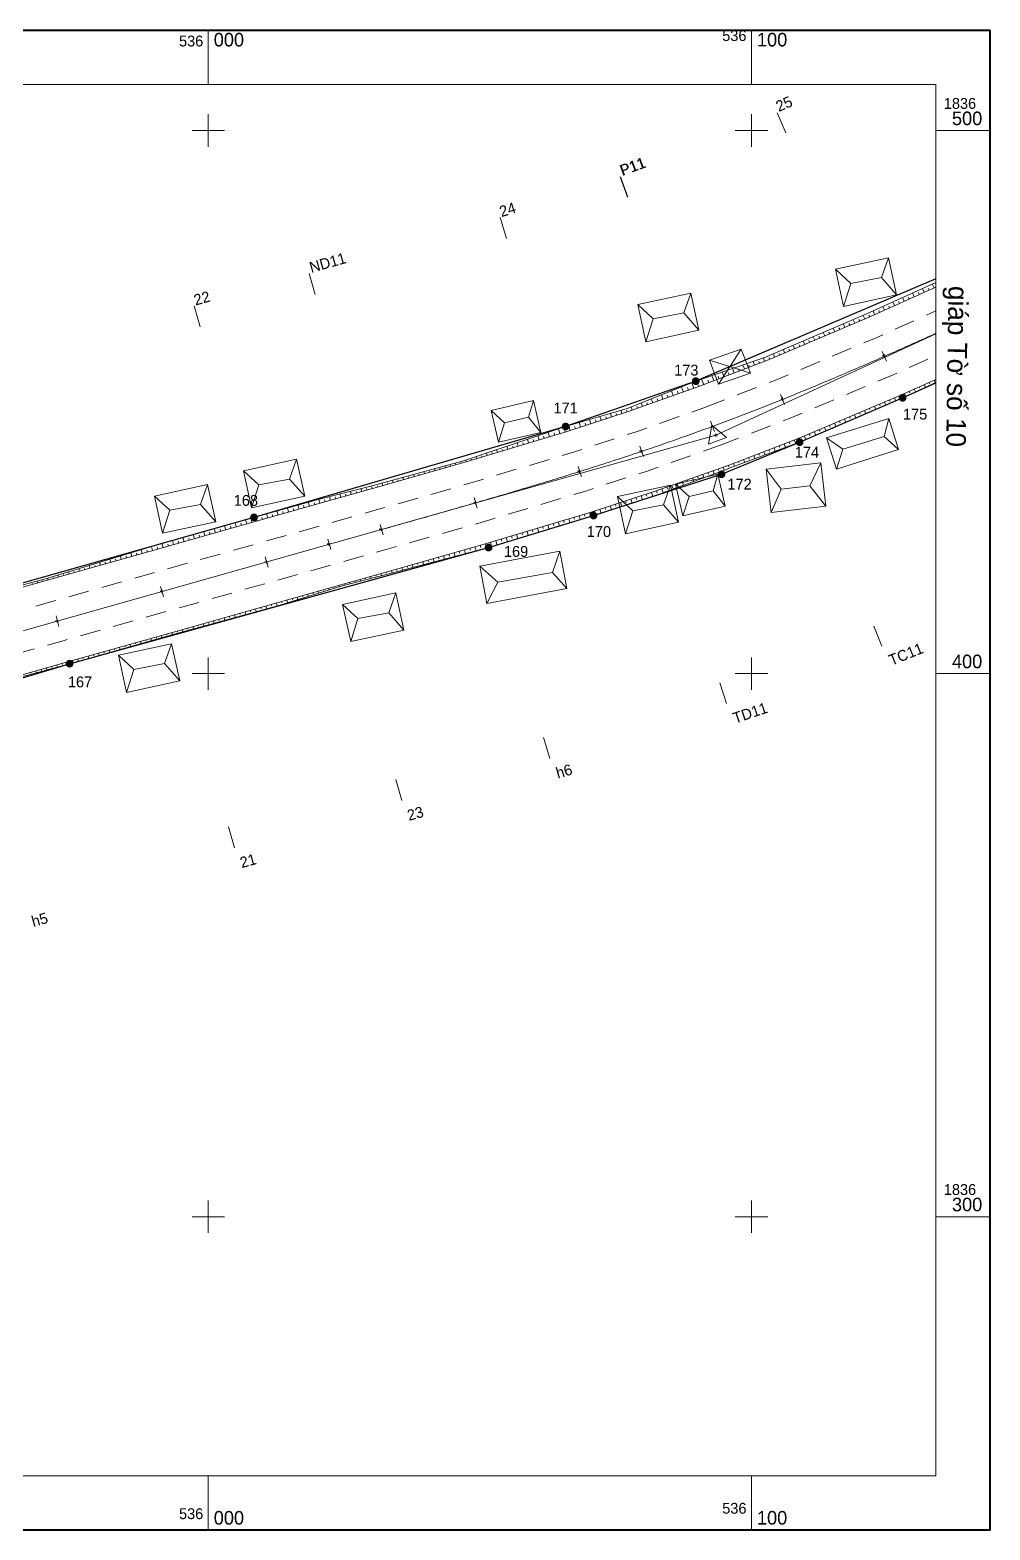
# Model space of a CAD drawing. Header units: metres. Extents: x 535747 to 536144, y 1836242 to 1836519.
# Drawn here: x 535967.2 to 536143.9, y 1836242.3 to 1836518.5 of the extents above; entities that cross this region are included whole.
import ezdxf
from ezdxf.enums import TextEntityAlignment as Align

# ---------------------------------------------------------------- set-up
doc = ezdxf.new("R2010")
doc.units = ezdxf.units.M
doc.header["$MEASUREMENT"] = 0
doc.linetypes.add('DGN Style 2', pattern=[6.2979, 3.77874, -2.51916])
doc.layers.get('0').update_dxf_attribs({"color": 1})
for name, color, linetype, lineweight in [('Level 2', 1, 'Continuous', 0), ('Level 3', 1, 'Continuous', 0), ('Level 4', 1, 'Continuous', 0), ('Level 44', 1, 'Continuous', 0), ('Level 5', 1, 'Continuous', 0), ('Level 62', 1, 'Continuous', 0), ('Level 63', 1, 'Continuous', 0), ('Level 8', 1, 'Continuous', 0), ('Level 9', 1, 'Continuous', 0)]:
    doc.layers.add(name, color=color, linetype=linetype, lineweight=lineweight)
doc.styles.add('Style-CHAR_FAST_FONT', font='CHAR_FAST_FONT.shx')
doc.styles.add('Style-STANDARD', font='STANDARD.shx')

# ---------------------------------------------------------------- blocks, each defined once
blk = doc.blocks.new('DDCT_1')
at = {"color": 0, "linetype": 'Continuous', "lineweight": 0}
for p, q in [((6.2, 0), (-6.2, 0)), ((0, -6.2), (0, 6.2))]:
    blk.add_line(p, q, dxfattribs=at)
blk = doc.blocks.new('BLOCK_')
at = {"color": 0, "linetype": 'ByBlock', "lineweight": 0}
blk.add_point((0, 0), dxfattribs=at)
blk = doc.blocks.new('KH_DIN')
at = {"color": 0, "linetype": 'Continuous', "lineweight": 0, "flags": 128}
blk.add_lwpolyline([(1.08, -1.83), (1.09, 1.71), (-1.99, -0.04)], close=True, dxfattribs=at)
blk.add_lwpolyline([(-0.05, 0, 1), (0.05, 0, 1)], format="xyb", close=True, dxfattribs=at)
at = {"color": 0, "linetype": 'Continuous', "lineweight": 0}
blk.add_blockref('BLOCK_', (0, 0), dxfattribs=at)
at = {"color": 0, "linetype": 'Continuous', "lineweight": 0, "style": 'Style-STANDARD', "flags": 1}
blk.add_attdef('xdata0', text='', height=1, rotation=253.5993, dxfattribs=at).set_placement((0, 0), align=Align.TOP_LEFT)
blk.add_attdef('xdata0', text='', height=1, rotation=253.5993, dxfattribs=at).set_placement((0, 0), align=Align.TOP_LEFT)
blk = doc.blocks.new('*U38')
at = {"layer": 'Level 44', "color": 7, "linetype": 'Continuous', "lineweight": 0}
blk.add_line((-2.8, -0.24), (2.86, 0.83), dxfattribs=at)
at = {"layer": 'Level 44', "color": 7, "linetype": 'Continuous', "lineweight": 0, "flags": 128}
blk.add_lwpolyline([(-4.14, -4.48), (5.63, -2.35), (4.14, 4.49), (-5.63, 2.36)], close=True, dxfattribs=at)
for points in [[(4.14, 4.49), (2.86, 0.83), (5.63, -2.35)], [(-5.63, 2.36), (-2.8, -0.24), (-4.14, -4.48)]]:
    blk.add_lwpolyline(points, dxfattribs=at)
blk = doc.blocks.new('*U39')
at = {"layer": 'Level 44', "color": 7, "linetype": 'Continuous', "lineweight": 0}
blk.add_line((-2.8, -0.24), (2.86, 0.82), dxfattribs=at)
at = {"layer": 'Level 44', "color": 7, "linetype": 'Continuous', "lineweight": 0, "flags": 128}
blk.add_lwpolyline([(-4.14, -4.48), (5.63, -2.35), (4.14, 4.49), (-5.63, 2.36)], close=True, dxfattribs=at)
for points in [[(4.14, 4.49), (2.86, 0.82), (5.63, -2.35)], [(-5.63, 2.36), (-2.8, -0.24), (-4.14, -4.48)]]:
    blk.add_lwpolyline(points, dxfattribs=at)

msp = doc.modelspace()

# ---------------------------------------------------------------- hatches: boundary and pattern name
at = {"layer": 'Level 4', "linetype": 'Continuous', "lineweight": 0}
h = msp.add_hatch(color=7, dxfattribs=at)
edge = h.paths.add_edge_path()
edge.add_arc((536089.73, 1836453.86), 0.71868, 270, 630)
h = msp.add_hatch(color=7, dxfattribs=at)
edge = h.paths.add_edge_path()
edge.add_arc((536127.81, 1836450.79), 0.71868, 270, 630)
h = msp.add_hatch(color=7, dxfattribs=at)
edge = h.paths.add_edge_path()
edge.add_arc((536065.77, 1836445.51), 0.71868, 270, 630)
h = msp.add_hatch(color=7, dxfattribs=at)
edge = h.paths.add_edge_path()
edge.add_arc((536108.86, 1836442.62), 0.71868, 270, 630)
h = msp.add_hatch(color=7, dxfattribs=at)
edge = h.paths.add_edge_path()
edge.add_arc((536094.48, 1836436.71), 0.71868, 270, 630)
h = msp.add_hatch(color=7, dxfattribs=at)
edge = h.paths.add_edge_path()
edge.add_arc((536008.41, 1836428.78), 0.71868, 270, 630)
h = msp.add_hatch(color=7, dxfattribs=at)
edge = h.paths.add_edge_path()
edge.add_arc((536070.91, 1836429.11), 0.71868, 270, 630)
h = msp.add_hatch(color=7, dxfattribs=at)
edge = h.paths.add_edge_path()
edge.add_arc((536051.6, 1836423.21), 0.71868, 270, 630)
h = msp.add_hatch(color=7, dxfattribs=at)
edge = h.paths.add_edge_path()
edge.add_arc((535974.46, 1836401.83), 0.71868, 270, 630)

# ---------------------------------------------------------------- linework, layer by layer
at = {"layer": 'Level 2', "color": 7, "linetype": 'Continuous', "lineweight": 0}
for p, q in [((536106.33, 1836499.61), (536104.72, 1836503.28)), ((536077.19, 1836487.73), (536075.8, 1836491.48)), ((536077.25, 1836487.75), (536075.87, 1836491.5)), ((536054.9, 1836480.15), (536053.71, 1836483.97)), ((536019.67, 1836469.83), (536018.58, 1836473.68)), ((536128.13, 1836468.59), (536127.82, 1836469.27)), ((536129.05, 1836469), (536128.89, 1836469.34)), ((536129.96, 1836469.41), (536129.64, 1836470.11)), ((536130.87, 1836469.82), (536130.71, 1836470.17)), ((536131.78, 1836470.23), (536131.46, 1836470.94)), ((536132.69, 1836470.64), (536132.53, 1836471)), ((536133.6, 1836471.05), (536133.28, 1836471.77)), ((535998.5, 1836463.85), (535997.41, 1836467.7)), ((536122.66, 1836466.12), (536122.37, 1836466.78)), ((536123.58, 1836466.53), (536123.43, 1836466.86)), ((536124.49, 1836466.94), (536124.19, 1836467.61)), ((536125.4, 1836467.35), (536125.25, 1836467.69)), ((536126.31, 1836467.76), (536126.01, 1836468.44)), ((536127.22, 1836468.17), (536127.07, 1836468.52)), ((536116.23, 1836463.36), (536116.1, 1836463.68)), ((536117.15, 1836463.75), (536116.88, 1836464.39)), ((536118.07, 1836464.14), (536117.94, 1836464.46)), ((536118.99, 1836464.53), (536118.72, 1836465.17)), ((536119.92, 1836464.92), (536119.78, 1836465.24)), ((536120.84, 1836465.31), (536120.56, 1836465.96)), ((536121.75, 1836465.71), (536121.61, 1836466.03)), ((536109.78, 1836460.64), (536109.53, 1836461.23)), ((536110.7, 1836461.03), (536110.58, 1836461.33)), ((536111.63, 1836461.42), (536111.37, 1836462.02)), ((536112.55, 1836461.8), (536112.42, 1836462.11)), ((536113.47, 1836462.19), (536113.21, 1836462.81)), ((536114.39, 1836462.58), (536114.26, 1836462.89)), ((536115.31, 1836462.97), (536115.05, 1836463.6)), ((536103.33, 1836457.91), (536103.22, 1836458.19)), ((536104.26, 1836458.3), (536104.02, 1836458.87)), ((536105.18, 1836458.69), (536105.06, 1836458.98)), ((536106.1, 1836459.08), (536105.86, 1836459.65)), ((536107.02, 1836459.47), (536106.9, 1836459.76)), ((536107.94, 1836459.86), (536107.69, 1836460.44)), ((536108.86, 1836460.25), (536108.74, 1836460.54)), ((536124.05, 1836459.34), (536124.86, 1836457.51)), ((536094.95, 1836454.66), (536094.61, 1836455.53)), ((536095.88, 1836455.02), (536095.72, 1836455.43)), ((536096.81, 1836455.38), (536096.5, 1836456.17)), ((536097.74, 1836455.74), (536097.6, 1836456.12)), ((536098.68, 1836456.1), (536098.4, 1836456.82)), ((536099.61, 1836456.46), (536099.48, 1836456.8)), ((536100.54, 1836456.82), (536100.29, 1836457.47)), ((536101.48, 1836457.18), (536101.36, 1836457.48)), ((536102.41, 1836457.54), (536102.19, 1836458.11)), ((536087.47, 1836451.85), (536087.13, 1836452.82)), ((536088.41, 1836452.19), (536088.23, 1836452.69)), ((536089.35, 1836452.52), (536088.99, 1836453.56)), ((536090.28, 1836452.85), (536090.08, 1836453.38)), ((536091.21, 1836453.21), (536090.82, 1836454.23)), ((536092.15, 1836453.58), (536091.96, 1836454.07)), ((536093.08, 1836453.94), (536092.71, 1836454.88)), ((536094.01, 1836454.3), (536093.84, 1836454.75)), ((536130.87, 1836452.82), (536130.99, 1836452.56)), ((536131.78, 1836453.23), (536132.01, 1836452.72)), ((536132.7, 1836453.64), (536132.81, 1836453.39)), ((536133.61, 1836454.05), (536133.83, 1836453.55)), ((536079.92, 1836449.19), (536079.68, 1836449.87)), ((536080.87, 1836449.52), (536080.74, 1836449.88)), ((536081.81, 1836449.86), (536081.54, 1836450.61)), ((536082.75, 1836450.19), (536082.61, 1836450.58)), ((536083.7, 1836450.52), (536083.4, 1836451.35)), ((536084.64, 1836450.86), (536084.49, 1836451.29)), ((536085.58, 1836451.19), (536085.27, 1836452.08)), ((536086.52, 1836451.52), (536086.36, 1836451.99)), ((536105.32, 1836451.42), (536106.07, 1836449.57)), ((536124.46, 1836450.01), (536124.7, 1836449.45)), ((536125.38, 1836450.4), (536125.5, 1836450.12)), ((536126.3, 1836450.79), (536126.53, 1836450.24)), ((536127.22, 1836451.18), (536127.34, 1836450.91)), ((536128.14, 1836451.58), (536128.38, 1836451.05)), ((536129.05, 1836451.99), (536129.17, 1836451.73)), ((536129.96, 1836452.41), (536130.2, 1836451.89)), ((536072.34, 1836446.65), (536072.1, 1836447.37)), ((536073.29, 1836446.96), (536073.18, 1836447.31)), ((536074.24, 1836447.27), (536074.02, 1836447.94)), ((536075.19, 1836447.58), (536075.09, 1836447.9)), ((536076.14, 1836447.89), (536075.94, 1836448.5)), ((536077.09, 1836448.2), (536077, 1836448.49)), ((536078.04, 1836448.53), (536077.82, 1836449.13)), ((536078.98, 1836448.86), (536078.87, 1836449.18)), ((536118.01, 1836447.29), (536118.14, 1836446.98)), ((536118.93, 1836447.68), (536119.19, 1836447.08)), ((536119.85, 1836448.07), (536119.98, 1836447.77)), ((536120.77, 1836448.46), (536121.02, 1836447.87)), ((536121.7, 1836448.85), (536121.82, 1836448.55)), ((536122.62, 1836449.24), (536122.86, 1836448.66)), ((536123.54, 1836449.62), (536123.66, 1836449.34)), ((536062.81, 1836443.63), (536062.57, 1836444.43)), ((536063.76, 1836443.92), (536063.64, 1836444.33)), ((536064.72, 1836444.21), (536064.46, 1836445.07)), ((536065.68, 1836444.5), (536065.54, 1836444.94)), ((536066.63, 1836444.8), (536066.35, 1836445.68)), ((536067.58, 1836445.11), (536067.44, 1836445.53)), ((536068.53, 1836445.42), (536068.27, 1836446.24)), ((536069.48, 1836445.72), (536069.35, 1836446.12)), ((536070.44, 1836446.03), (536070.18, 1836446.81)), ((536071.39, 1836446.34), (536071.27, 1836446.72)), ((536092.46, 1836446.46), (536093.16, 1836444.59)), ((536092.47, 1836446.46), (536093.16, 1836444.58)), ((536111.56, 1836444.56), (536111.84, 1836443.91)), ((536112.48, 1836444.95), (536112.62, 1836444.63)), ((536113.41, 1836445.34), (536113.68, 1836444.7)), ((536114.33, 1836445.73), (536114.46, 1836445.41)), ((536115.25, 1836446.12), (536115.51, 1836445.49)), ((536116.17, 1836446.51), (536116.3, 1836446.2)), ((536117.09, 1836446.9), (536117.35, 1836446.28)), ((536055.14, 1836441.33), (536054.98, 1836441.88)), ((536056.1, 1836441.62), (536056.01, 1836441.91)), ((536057.06, 1836441.91), (536056.88, 1836442.52)), ((536058.02, 1836442.2), (536057.92, 1836442.51)), ((536058.97, 1836442.48), (536058.77, 1836443.15)), ((536059.93, 1836442.77), (536059.83, 1836443.12)), ((536060.89, 1836443.06), (536060.67, 1836443.79)), ((536061.85, 1836443.35), (536061.73, 1836443.73)), ((536079.46, 1836441.87), (536080.1, 1836439.98)), ((536104.14, 1836441.59), (536104.38, 1836440.96)), ((536105.07, 1836441.95), (536105.19, 1836441.63)), ((536106, 1836442.31), (536106.26, 1836441.66)), ((536106.94, 1836442.67), (536107.06, 1836442.34)), ((536107.87, 1836443.03), (536108.13, 1836442.35)), ((536108.8, 1836443.4), (536108.94, 1836443.06)), ((536109.72, 1836443.79), (536110, 1836443.12)), ((536110.64, 1836444.18), (536110.78, 1836443.84)), ((536046.52, 1836438.75), (536046.48, 1836438.9)), ((536047.48, 1836439.03), (536047.39, 1836439.33)), ((536048.44, 1836439.32), (536048.39, 1836439.48)), ((536049.4, 1836439.61), (536049.29, 1836439.96)), ((536050.35, 1836439.89), (536050.3, 1836440.09)), ((536051.31, 1836440.18), (536051.19, 1836440.6)), ((536052.27, 1836440.47), (536052.2, 1836440.7)), ((536053.23, 1836440.76), (536053.08, 1836441.24)), ((536054.19, 1836441.04), (536054.11, 1836441.3)), ((536097.61, 1836439.07), (536097.71, 1836438.8)), ((536098.54, 1836439.43), (536098.75, 1836438.88)), ((536099.47, 1836439.79), (536099.58, 1836439.51)), ((536100.41, 1836440.15), (536100.63, 1836439.58)), ((536101.34, 1836440.51), (536101.45, 1836440.22)), ((536102.27, 1836440.87), (536102.5, 1836440.27)), ((536103.2, 1836441.23), (536103.32, 1836440.92)), ((536035.94, 1836435.74), (536035.82, 1836436.16)), ((536036.9, 1836436.01), (536036.85, 1836436.22)), ((536037.87, 1836436.29), (536037.75, 1836436.69)), ((536038.83, 1836436.56), (536038.77, 1836436.75)), ((536039.79, 1836436.83), (536039.68, 1836437.21)), ((536040.75, 1836437.11), (536040.7, 1836437.29)), ((536041.71, 1836437.38), (536041.61, 1836437.73)), ((536042.67, 1836437.66), (536042.63, 1836437.82)), ((536043.64, 1836437.93), (536043.54, 1836438.26)), ((536044.6, 1836438.2), (536044.55, 1836438.36)), ((536045.56, 1836438.48), (536045.47, 1836438.78)), ((536068.07, 1836438.17), (536068.67, 1836436.26)), ((536090.08, 1836436.34), (536090.18, 1836436.04)), ((536091.02, 1836436.67), (536091.23, 1836436.09)), ((536091.96, 1836437.01), (536092.06, 1836436.72)), ((536092.91, 1836437.34), (536093.1, 1836436.78)), ((536093.85, 1836437.67), (536093.95, 1836437.4)), ((536094.79, 1836438), (536094.98, 1836437.48)), ((536095.74, 1836438.35), (536095.84, 1836438.09)), ((536096.67, 1836438.71), (536096.88, 1836438.19)), ((536026.32, 1836433), (536026.15, 1836433.6)), ((536027.29, 1836433.28), (536027.2, 1836433.56)), ((536028.25, 1836433.55), (536028.09, 1836434.09)), ((536029.21, 1836433.82), (536029.14, 1836434.08)), ((536030.17, 1836434.09), (536030.03, 1836434.59)), ((536031.13, 1836434.37), (536031.06, 1836434.61)), ((536032.1, 1836434.64), (536031.96, 1836435.12)), ((536033.06, 1836434.91), (536032.99, 1836435.15)), ((536034.02, 1836435.19), (536033.89, 1836435.64)), ((536034.98, 1836435.46), (536034.92, 1836435.68)), ((536081.59, 1836433.36), (536081.82, 1836432.63)), ((536082.53, 1836433.68), (536082.66, 1836433.32)), ((536083.48, 1836434.01), (536083.73, 1836433.3)), ((536084.42, 1836434.34), (536084.54, 1836434)), ((536085.36, 1836434.68), (536085.6, 1836434)), ((536086.31, 1836435.01), (536086.42, 1836434.68)), ((536087.25, 1836435.34), (536087.48, 1836434.7)), ((536088.19, 1836435.67), (536088.3, 1836435.36)), ((536089.14, 1836436.01), (536089.35, 1836435.39)), ((536014.78, 1836429.74), (536014.56, 1836430.51)), ((536016.7, 1836430.28), (536016.48, 1836431.05)), ((536017.66, 1836430.56), (536017.55, 1836430.94)), ((536018.62, 1836430.83), (536018.41, 1836431.59)), ((536019.59, 1836431.1), (536019.48, 1836431.48)), ((536020.55, 1836431.37), (536020.34, 1836432.12)), ((536021.51, 1836431.64), (536021.41, 1836432.01)), ((536022.47, 1836431.92), (536022.28, 1836432.62)), ((536023.44, 1836432.19), (536023.34, 1836432.53)), ((536024.4, 1836432.46), (536024.22, 1836433.11)), ((536025.36, 1836432.73), (536025.27, 1836433.04)), ((536048.94, 1836432.42), (536049.49, 1836430.5)), ((536073.03, 1836430.58), (536073.14, 1836430.22)), ((536073.98, 1836430.89), (536074.21, 1836430.17)), ((536074.93, 1836431.2), (536075.05, 1836430.84)), ((536075.88, 1836431.51), (536076.11, 1836430.79)), ((536076.83, 1836431.82), (536076.95, 1836431.45)), ((536077.78, 1836432.12), (536078.02, 1836431.4)), ((536078.73, 1836432.43), (536078.85, 1836432.07)), ((536079.68, 1836432.74), (536079.92, 1836432.01)), ((536080.63, 1836433.05), (536080.75, 1836432.69)), ((536005.15, 1836427.02), (536004.93, 1836427.79)), ((536007.08, 1836427.57), (536006.86, 1836428.34)), ((536008.04, 1836427.84), (536007.93, 1836428.23)), ((536009, 1836428.11), (536008.78, 1836428.89)), ((536009.96, 1836428.38), (536009.85, 1836428.77)), ((536010.93, 1836428.65), (536010.71, 1836429.43)), ((536011.89, 1836428.93), (536011.78, 1836429.31)), ((536012.85, 1836429.2), (536012.63, 1836429.97)), ((536013.81, 1836429.47), (536013.7, 1836429.85)), ((536015.74, 1836430.01), (536015.63, 1836430.4)), ((536064.42, 1836427.94), (536064.65, 1836427.19)), ((536065.38, 1836428.22), (536065.49, 1836427.86)), ((536066.34, 1836428.51), (536066.56, 1836427.78)), ((536067.3, 1836428.8), (536067.41, 1836428.44)), ((536068.25, 1836429.09), (536068.47, 1836428.36)), ((536069.21, 1836429.37), (536069.32, 1836429.02)), ((536070.17, 1836429.66), (536070.38, 1836428.95)), ((536071.12, 1836429.96), (536071.24, 1836429.61)), ((536072.08, 1836430.27), (536072.31, 1836429.56)), ((535995.53, 1836424.3), (535995.32, 1836425.05)), ((535997.45, 1836424.85), (535997.24, 1836425.6)), ((535998.42, 1836425.12), (535998.31, 1836425.49)), ((535999.38, 1836425.39), (535999.16, 1836426.14)), ((536000.34, 1836425.66), (536000.23, 1836426.04)), ((536001.3, 1836425.93), (536001.09, 1836426.69)), ((536002.27, 1836426.21), (536002.16, 1836426.59)), ((536003.23, 1836426.48), (536003.01, 1836427.24)), ((536004.19, 1836426.75), (536004.08, 1836427.13)), ((536006.11, 1836427.29), (536006.01, 1836427.68)), ((536031.63, 1836427.49), (536032.18, 1836425.57)), ((536054.85, 1836425.06), (536055.08, 1836424.27)), ((536055.8, 1836425.35), (536055.92, 1836424.95)), ((536056.76, 1836425.64), (536057, 1836424.85)), ((536057.72, 1836425.92), (536057.84, 1836425.53)), ((536058.68, 1836426.21), (536058.91, 1836425.44)), ((536059.64, 1836426.5), (536059.75, 1836426.11)), ((536060.59, 1836426.79), (536060.82, 1836426.02)), ((536061.55, 1836427.07), (536061.66, 1836426.7)), ((536062.51, 1836427.36), (536062.73, 1836426.61)), ((536063.47, 1836427.65), (536063.58, 1836427.28)), ((535985.91, 1836421.58), (535985.72, 1836422.24)), ((535987.83, 1836422.13), (535987.63, 1836422.83)), ((535988.79, 1836422.4), (535988.69, 1836422.76)), ((535989.75, 1836422.67), (535989.55, 1836423.4)), ((535990.72, 1836422.94), (535990.61, 1836423.31)), ((535991.68, 1836423.21), (535991.47, 1836423.95)), ((535992.64, 1836423.49), (535992.54, 1836423.86)), ((535993.6, 1836423.76), (535993.39, 1836424.5)), ((535994.57, 1836424.03), (535994.46, 1836424.4)), ((535996.49, 1836424.57), (535996.39, 1836424.95)), ((536022.01, 1836424.77), (536022.55, 1836422.85)), ((536045.24, 1836422.27), (536045.44, 1836421.58)), ((536046.21, 1836422.54), (536046.31, 1836422.19)), ((536047.17, 1836422.82), (536047.37, 1836422.09)), ((536048.13, 1836423.09), (536048.24, 1836422.72)), ((536049.09, 1836423.37), (536049.31, 1836422.6)), ((536050.05, 1836423.64), (536050.16, 1836423.25)), ((536051.01, 1836423.91), (536051.24, 1836423.11)), ((536051.97, 1836424.2), (536052.09, 1836423.79)), ((536052.93, 1836424.48), (536053.17, 1836423.68)), ((536053.89, 1836424.77), (536054.01, 1836424.37)), ((535978.21, 1836419.41), (535978.06, 1836419.91)), ((535979.17, 1836419.68), (535979.1, 1836419.94)), ((535980.13, 1836419.95), (535979.98, 1836420.5)), ((535981.09, 1836420.22), (535981.01, 1836420.51)), ((535982.06, 1836420.49), (535981.89, 1836421.08)), ((535983.02, 1836420.77), (535982.93, 1836421.07)), ((535983.98, 1836421.04), (535983.81, 1836421.66)), ((535984.94, 1836421.31), (535984.85, 1836421.63)), ((535986.87, 1836421.85), (535986.77, 1836422.19)), ((536010.46, 1836421.51), (536011, 1836419.58)), ((536035.63, 1836419.53), (536035.77, 1836419.03)), ((536036.59, 1836419.8), (536036.66, 1836419.54)), ((536037.55, 1836420.08), (536037.7, 1836419.54)), ((536038.51, 1836420.35), (536038.59, 1836420.07)), ((536039.47, 1836420.63), (536039.64, 1836420.05)), ((536040.44, 1836420.9), (536040.52, 1836420.6)), ((536041.4, 1836421.17), (536041.57, 1836420.56)), ((536042.36, 1836421.45), (536042.45, 1836421.13)), ((536043.32, 1836421.72), (536043.51, 1836421.07)), ((536044.28, 1836422), (536044.38, 1836421.66)), ((535968.58, 1836416.69), (535968.48, 1836417.06)), ((535969.55, 1836416.96), (535969.5, 1836417.14)), ((535970.51, 1836417.23), (535970.41, 1836417.58)), ((535971.47, 1836417.5), (535971.42, 1836417.69)), ((535972.43, 1836417.78), (535972.32, 1836418.17)), ((535973.4, 1836418.05), (535973.34, 1836418.25)), ((535974.36, 1836418.32), (535974.24, 1836418.75)), ((535975.32, 1836418.59), (535975.26, 1836418.82)), ((535976.28, 1836418.86), (535976.15, 1836419.33)), ((535977.24, 1836419.13), (535977.18, 1836419.38)), ((536026, 1836416.81), (536026.08, 1836416.53)), ((536026.97, 1836417.08), (536027.01, 1836416.93)), ((536027.93, 1836417.35), (536028.02, 1836417.03)), ((536028.89, 1836417.62), (536028.94, 1836417.45)), ((536029.85, 1836417.89), (536029.96, 1836417.53)), ((536030.82, 1836418.17), (536030.87, 1836417.97)), ((536031.78, 1836418.44), (536031.9, 1836418.02)), ((536032.74, 1836418.71), (536032.8, 1836418.49)), ((536033.7, 1836418.98), (536033.83, 1836418.52)), ((536034.66, 1836419.26), (536034.73, 1836419.02)), ((535967.62, 1836416.42), (535967.57, 1836416.61)), ((535991.21, 1836416.07), (535991.76, 1836414.14)), ((536016.38, 1836414.09), (536016.5, 1836413.66)), ((536017.34, 1836414.36), (536017.4, 1836414.16)), ((536018.31, 1836414.63), (536018.41, 1836414.25)), ((536019.27, 1836414.9), (536019.32, 1836414.72)), ((536020.23, 1836415.18), (536020.33, 1836414.84)), ((536021.19, 1836415.45), (536021.24, 1836415.29)), ((536022.16, 1836415.72), (536022.24, 1836415.43)), ((536023.12, 1836415.99), (536023.16, 1836415.86)), ((536024.08, 1836416.26), (536024.15, 1836416.02)), ((536025.04, 1836416.54), (536025.08, 1836416.41)), ((536006.76, 1836411.37), (536006.89, 1836410.9)), ((536007.72, 1836411.64), (536007.79, 1836411.4)), ((536008.68, 1836411.91), (536008.82, 1836411.43)), ((536009.64, 1836412.18), (536009.71, 1836411.94)), ((536010.61, 1836412.46), (536010.75, 1836411.96)), ((536011.57, 1836412.73), (536011.64, 1836412.47)), ((536012.53, 1836413), (536012.68, 1836412.49)), ((536013.49, 1836413.27), (536013.56, 1836413.02)), ((536014.46, 1836413.54), (536014.59, 1836413.07)), ((536015.42, 1836413.82), (536015.48, 1836413.59)), ((535971.97, 1836410.63), (535972.51, 1836408.7)), ((535997.13, 1836408.65), (535997.25, 1836408.25)), ((535998.1, 1836408.92), (535998.15, 1836408.72)), ((535999.06, 1836409.19), (535999.18, 1836408.78)), ((536000.02, 1836409.46), (536000.08, 1836409.26)), ((536000.98, 1836409.74), (536001.1, 1836409.31)), ((536001.95, 1836410.01), (536002.01, 1836409.79)), ((536002.91, 1836410.28), (536003.03, 1836409.84)), ((536003.87, 1836410.55), (536003.93, 1836410.33)), ((536004.83, 1836410.82), (536004.96, 1836410.37)), ((536005.8, 1836411.1), (536005.86, 1836410.87)), ((536122.49, 1836408.75), (536123.99, 1836405.04)), ((535986.55, 1836405.66), (535986.6, 1836405.47)), ((535987.51, 1836405.93), (535987.62, 1836405.56)), ((535988.47, 1836406.2), (535988.53, 1836406.02)), ((535989.44, 1836406.47), (535989.54, 1836406.1)), ((535990.4, 1836406.75), (535990.45, 1836406.56)), ((535991.36, 1836407.02), (535991.47, 1836406.65)), ((535992.32, 1836407.29), (535992.38, 1836407.11)), ((535993.29, 1836407.56), (535993.39, 1836407.19)), ((535994.25, 1836407.83), (535994.3, 1836407.65)), ((535995.21, 1836408.1), (535995.32, 1836407.73)), ((535996.17, 1836408.38), (535996.23, 1836408.18)), ((535976.93, 1836402.94), (535976.98, 1836402.75)), ((535977.89, 1836403.21), (535978, 1836402.83)), ((535978.85, 1836403.48), (535978.9, 1836403.29)), ((535979.81, 1836403.75), (535979.92, 1836403.38)), ((535980.78, 1836404.03), (535980.83, 1836403.84)), ((535981.74, 1836404.3), (535981.84, 1836403.92)), ((535982.7, 1836404.57), (535982.75, 1836404.38)), ((535983.66, 1836404.84), (535983.77, 1836404.47)), ((535984.62, 1836405.11), (535984.68, 1836404.93)), ((535985.59, 1836405.39), (535985.69, 1836405.01)), ((535967.3, 1836400.22), (535967.35, 1836400.07)), ((535968.27, 1836400.49), (535968.35, 1836400.18)), ((535969.23, 1836400.76), (535969.27, 1836400.6)), ((535970.19, 1836401.03), (535970.28, 1836400.7)), ((535971.15, 1836401.31), (535971.2, 1836401.13)), ((535972.11, 1836401.58), (535972.22, 1836401.22)), ((535973.08, 1836401.85), (535973.13, 1836401.67)), ((535974.04, 1836402.12), (535974.15, 1836401.75)), ((535975, 1836402.39), (535975.06, 1836402.2)), ((535975.96, 1836402.67), (535976.07, 1836402.29)), ((536094.15, 1836398.28), (536095.42, 1836394.49)), ((536061.72, 1836388.23), (536062.84, 1836384.39)), ((536034.52, 1836380.5), (536035.61, 1836376.66)), ((536003.72, 1836371.8), (536004.81, 1836367.95))]:
    msp.add_line(p, q, dxfattribs=at)
at = {"layer": 'Level 2', "color": 7, "linetype": 'Continuous', "lineweight": 0, "flags": 128}
for points in [[(536089.73, 1836453.86), (536102.57, 1836458.25), (536121.05, 1836466.17), (536133.9, 1836472.05)], [(536133.9, 1836471.19), (536121.33, 1836465.52), (536102.8, 1836457.69), (536090.13, 1836452.8)], [(535930.7, 1836406.24), (535930.71, 1836406.25), (535944.6, 1836410.7), (535950.71, 1836412.31), (535970.03, 1836417.47), (535989.17, 1836423.29), (536008.41, 1836428.78), (536019.96, 1836432.03), (536029.65, 1836434.49), (536046.98, 1836439.19), (536065.77, 1836445.51), (536077.11, 1836448.85), (536089.73, 1836453.86)], [(536090.13, 1836452.79), (536077.31, 1836448.27), (536066.05, 1836444.61), (536047.06, 1836438.9), (536029.8, 1836433.99), (536020.17, 1836431.27), (536008.63, 1836428), (535989.38, 1836422.56), (535970.13, 1836417.13), (535950.89, 1836411.69), (535944.8, 1836409.97), (535930.8, 1836405.94), (535930.79, 1836405.93)], [(536095.48, 1836438.25), (536095.5, 1836438.26), (536108.59, 1836443.31), (536127.58, 1836451.33), (536133.9, 1836454.18)], [(536095.67, 1836437.74), (536095.69, 1836437.75), (536108.86, 1836442.62), (536127.81, 1836450.79), (536133.9, 1836453.58)], [(535935.17, 1836391.07), (535949.02, 1836395.05), (535955.1, 1836396.77), (535974.35, 1836402.21), (535993.59, 1836407.65), (536012.84, 1836413.09), (536024.39, 1836416.35), (536034.01, 1836419.07), (536051.37, 1836424.02), (536070.69, 1836429.82), (536082.25, 1836433.58), (536095.49, 1836438.25)], [(535935.22, 1836390.9), (535949.06, 1836394.9), (535955.15, 1836396.61), (535974.46, 1836401.83), (535993.7, 1836407.28), (536012.99, 1836412.57), (536024.46, 1836416.11), (536034.14, 1836418.6), (536051.6, 1836423.21), (536070.91, 1836429.11), (536082.5, 1836432.85), (536095.67, 1836437.74)]]:
    msp.add_lwpolyline(points, dxfattribs=at)
at = {"layer": 'Level 3', "color": 7, "linetype": 'Continuous', "lineweight": 0}
for p, q in [((536133.9, 1836462.59), (536093.4, 1836443.91)), ((536031.91, 1836426.53), (536093.4, 1836443.91)), ((535946.91, 1836402.51), (536031.91, 1836426.53))]:
    msp.add_line(p, q, dxfattribs=at)
at = {"layer": 'Level 3', "color": 7, "linetype": 'Continuous', "lineweight": 0, "flags": 128}
msp.add_lwpolyline([(536105.69, 1836450.49), (536106.15, 1836450.68), (536106.61, 1836450.87), (536107.08, 1836451.06), (536107.54, 1836451.24), (536108, 1836451.43), (536108.47, 1836451.62), (536108.93, 1836451.81), (536109.39, 1836452), (536109.85, 1836452.19), (536110.32, 1836452.38), (536110.78, 1836452.57), (536111.24, 1836452.76), (536111.7, 1836452.96), (536112.16, 1836453.15), (536112.63, 1836453.34), (536113.09, 1836453.53), (536113.55, 1836453.73), (536114.01, 1836453.92), (536114.47, 1836454.12), (536114.93, 1836454.31), (536115.39, 1836454.5), (536115.85, 1836454.7), (536116.31, 1836454.9), (536116.77, 1836455.09), (536117.23, 1836455.29), (536117.69, 1836455.49), (536118.15, 1836455.68), (536118.61, 1836455.88), (536119.07, 1836456.08), (536119.53, 1836456.28), (536119.99, 1836456.47), (536120.45, 1836456.67), (536120.9, 1836456.87), (536121.36, 1836457.07), (536121.82, 1836457.27), (536122.28, 1836457.47), (536122.74, 1836457.67), (536123.2, 1836457.87), (536123.65, 1836458.07), (536124.11, 1836458.27), (536124.57, 1836458.47), (536125.03, 1836458.68), (536125.48, 1836458.88), (536125.94, 1836459.08), (536126.4, 1836459.28), (536126.86, 1836459.48), (536127.31, 1836459.69), (536127.77, 1836459.89), (536128.23, 1836460.09), (536128.68, 1836460.3), (536129.14, 1836460.5), (536129.6, 1836460.71), (536130.05, 1836460.91), (536130.51, 1836461.11), (536130.96, 1836461.32), (536131.42, 1836461.52), (536131.88, 1836461.73), (536132.33, 1836461.93), (536132.79, 1836462.14), (536133.24, 1836462.35), (536133.7, 1836462.55), (536133.9, 1836462.64)], dxfattribs=at)
msp.add_lwpolyline([(536031.91, 1836426.53), (536032.39, 1836426.66), (536032.87, 1836426.8), (536033.35, 1836426.94), (536033.83, 1836427.07), (536034.31, 1836427.21), (536034.79, 1836427.34), (536035.27, 1836427.48), (536035.76, 1836427.62), (536036.24, 1836427.75), (536036.72, 1836427.89), (536037.2, 1836428.03), (536037.68, 1836428.16), (536038.16, 1836428.3), (536038.64, 1836428.43), (536039.12, 1836428.57), (536039.6, 1836428.71), (536040.08, 1836428.84), (536040.57, 1836428.98), (536041.05, 1836429.12), (536041.53, 1836429.25), (536042.01, 1836429.39), (536042.49, 1836429.53), (536042.97, 1836429.67), (536043.45, 1836429.8), (536043.93, 1836429.94), (536044.41, 1836430.08), (536044.89, 1836430.22), (536045.37, 1836430.35), (536045.85, 1836430.49), (536046.33, 1836430.63), (536046.82, 1836430.77), (536047.3, 1836430.91), (536047.78, 1836431.04), (536048.26, 1836431.18), (536048.74, 1836431.32), (536049.22, 1836431.46), (536049.7, 1836431.6), (536050.18, 1836431.74), (536050.66, 1836431.88), (536051.14, 1836432.02), (536051.62, 1836432.16), (536052.1, 1836432.3), (536052.58, 1836432.44), (536053.06, 1836432.58), (536053.54, 1836432.72), (536054.02, 1836432.86), (536054.5, 1836433), (536054.98, 1836433.14), (536055.46, 1836433.29), (536055.94, 1836433.43), (536056.41, 1836433.57), (536056.89, 1836433.71), (536057.37, 1836433.85), (536057.85, 1836434), (536058.33, 1836434.14), (536058.81, 1836434.28), (536059.29, 1836434.43), (536059.77, 1836434.57), (536060.25, 1836434.72), (536060.73, 1836434.86), (536061.2, 1836435), (536061.68, 1836435.15), (536062.16, 1836435.3), (536062.64, 1836435.44), (536063.12, 1836435.59), (536063.6, 1836435.73), (536064.07, 1836435.88), (536064.55, 1836436.03), (536065.03, 1836436.17), (536065.51, 1836436.32), (536065.98, 1836436.47), (536066.46, 1836436.62), (536066.94, 1836436.77), (536067.42, 1836436.91), (536067.89, 1836437.06), (536068.37, 1836437.21), (536068.85, 1836437.36), (536069.33, 1836437.51), (536069.8, 1836437.66), (536070.28, 1836437.82), (536070.76, 1836437.97), (536071.23, 1836438.12), (536071.71, 1836438.27), (536072.18, 1836438.42), (536072.66, 1836438.58), (536073.14, 1836438.73), (536073.61, 1836438.88), (536074.09, 1836439.04), (536074.56, 1836439.19), (536075.04, 1836439.35), (536075.51, 1836439.5), (536075.99, 1836439.66), (536076.46, 1836439.82), (536076.94, 1836439.97), (536077.41, 1836440.13), (536077.89, 1836440.29), (536078.36, 1836440.45), (536078.84, 1836440.61), (536079.31, 1836440.76), (536079.78, 1836440.92), (536079.78304, 1836440.92425, 0.006904996), (536092.80614, 1836445.51967)], format="xyb", dxfattribs=at)
at = {"layer": 'Level 3', "color": 7, "linetype": 'Continuous', "lineweight": 0}
msp.add_arc((535919.22974, 1836914.43566), 500.00756, 290.3128028, 291.8950583, dxfattribs=at)
at = {"layer": 'Level 44', "color": 7, "linetype": 'Continuous', "lineweight": 0}
for p, q in [((536092.24, 1836457.71), (536098.11, 1836459.73)), ((536098.11, 1836459.73), (536093.95, 1836453.33)), ((536098.11, 1836459.73), (536099.83, 1836455.35)), ((536092.24, 1836457.71), (536093.95, 1836453.33)), ((536092.24, 1836457.71), (536099.83, 1836455.35)), ((536093.95, 1836453.33), (536099.83, 1836455.35)), ((536054.53, 1836446.16), (536058.96, 1836447.25)), ((536116.79, 1836441.32), (536124.43, 1836443.64)), ((536112.76, 1836438.79), (536102.72, 1836437.63)), ((536112.76, 1836438.79), (536110.73, 1836434.57)), ((536112.76, 1836438.79), (536113.68, 1836430.85)), ((536102.72, 1836437.63), (536103.64, 1836429.68)), ((536102.72, 1836437.63), (536105.47, 1836433.99)), ((536088.49, 1836432.6), (536092.92, 1836433.69)), ((536105.47, 1836433.99), (536103.64, 1836429.68)), ((536105.47, 1836433.99), (536110.73, 1836434.57)), ((536110.73, 1836434.57), (536113.68, 1836430.85)), ((536078.14, 1836430), (536083.8, 1836431.07)), ((536113.68, 1836430.85), (536103.64, 1836429.68)), ((536053.29, 1836416.86), (536063.39, 1836418.61)), ((536027.55, 1836410.14), (536033.21, 1836411.21)), ((535986.3, 1836400.79), (535991.96, 1836401.85))]:
    msp.add_line(p, q, dxfattribs=at)
at = {"layer": 'Level 44', "color": 7, "linetype": 'Continuous', "lineweight": 0, "flags": 128}
for points in [[(536053.42, 1836442.61), (536061.21, 1836444.43), (536059.85, 1836450.27), (536052.06, 1836448.46)], [(536115.62, 1836437.68), (536127.07, 1836441.27), (536125.27, 1836447), (536113.82, 1836443.4)], [(536087.38, 1836429.05), (536095.17, 1836430.86), (536093.81, 1836436.71), (536086.02, 1836434.89)], [(536076.8, 1836425.76), (536086.57, 1836427.89), (536085.08, 1836434.73), (536075.31, 1836432.6)], [(536051.28, 1836412.91), (536066.02, 1836415.68), (536064.73, 1836422.56), (536049.98, 1836419.79)], [(536026.21, 1836405.9), (536035.98, 1836408.03), (536034.49, 1836414.87), (536024.72, 1836412.74)], [(535984.96, 1836396.55), (535994.73, 1836398.67), (535993.24, 1836405.51), (535983.47, 1836403.38)]]:
    msp.add_lwpolyline(points, close=True, dxfattribs=at)
for points in [[(536059.85, 1836450.27), (536058.96, 1836447.25), (536061.21, 1836444.43)], [(536052.06, 1836448.46), (536054.53, 1836446.16), (536053.42, 1836442.61)], [(536125.27, 1836447), (536124.43, 1836443.64), (536127.07, 1836441.27)], [(536113.82, 1836443.4), (536116.79, 1836441.32), (536115.62, 1836437.68)], [(536093.81, 1836436.71), (536092.92, 1836433.69), (536095.17, 1836430.86)], [(536085.08, 1836434.73), (536083.8, 1836431.07), (536086.57, 1836427.89)], [(536086.02, 1836434.89), (536088.49, 1836432.6), (536087.38, 1836429.05)], [(536075.31, 1836432.6), (536078.14, 1836430), (536076.8, 1836425.76)], [(536064.73, 1836422.56), (536063.39, 1836418.61), (536066.02, 1836415.68)], [(536049.98, 1836419.79), (536053.29, 1836416.86), (536051.28, 1836412.91)], [(536034.49, 1836414.87), (536033.21, 1836411.21), (536035.98, 1836408.03)], [(536024.72, 1836412.74), (536027.55, 1836410.14), (536026.21, 1836405.9)], [(535983.47, 1836403.38), (535986.3, 1836400.79), (535984.96, 1836396.55)], [(535993.24, 1836405.51), (535991.96, 1836401.85), (535994.73, 1836398.67)]]:
    msp.add_lwpolyline(points, dxfattribs=at)
at = {"layer": 'Level 5', "color": 7, "linetype": 'Continuous', "lineweight": 30}
for p, q in [((536133.9, 1836472.68), (536089.73, 1836453.86)), ((536089.73, 1836453.86), (536065.77, 1836445.51)), ((536065.77, 1836445.51), (536008.41, 1836428.78)), ((536094.48, 1836436.71), (536108.86, 1836442.62)), ((536070.91, 1836429.11), (536094.48, 1836436.71)), ((536008.41, 1836428.78), (535944.6, 1836410.7)), ((536051.6, 1836423.21), (536070.91, 1836429.11))]:
    msp.add_line(p, q, dxfattribs=at)
at = {"layer": 'Level 5', "color": 7, "linetype": 'Continuous', "lineweight": 30, "flags": 128}
for points in [[(536108.86, 1836442.62), (536127.81, 1836450.79), (536133.9, 1836453.56)], [(535909.46, 1836382.45), (535974.46, 1836401.83), (535974.46, 1836401.83), (536051.6, 1836423.21)]]:
    msp.add_lwpolyline(points, dxfattribs=at)
at = {"layer": 'Level 62', "color": 7, "linetype": 'Continuous', "lineweight": 0, "flags": 128}
msp.add_lwpolyline([(535757.19, 1836508.49), (536133.9, 1836508.49), (536133.9, 1836252.31), (535757.19, 1836252.31)], close=True, dxfattribs=at)
at = {"layer": 'Level 63', "color": 7, "linetype": 'Continuous', "lineweight": 0}
for p, q in [((536000, 1836508.49), (536000, 1836518.49)), ((536100, 1836508.49), (536100, 1836518.49)), ((536000, 1836497), (536000, 1836503)), ((536100, 1836497), (536100, 1836503)), ((535997, 1836500), (536003, 1836500)), ((536097, 1836500), (536103, 1836500)), ((536133.9, 1836500), (536143.9, 1836500)), ((536000, 1836397), (536000, 1836403)), ((536100, 1836397), (536100, 1836403)), ((535997, 1836400), (536003, 1836400)), ((536097, 1836400), (536103, 1836400)), ((536133.9, 1836400), (536143.9, 1836400)), ((536000, 1836297), (536000, 1836303)), ((536100, 1836297), (536100, 1836303)), ((535997, 1836300), (536003, 1836300)), ((536097, 1836300), (536103, 1836300)), ((536133.9, 1836300), (536143.9, 1836300)), ((536000, 1836242.31), (536000, 1836252.31)), ((536100, 1836242.31), (536100, 1836252.31))]:
    msp.add_line(p, q, dxfattribs=at)
at = {"layer": 'Level 63', "color": 7, "linetype": 'Continuous', "lineweight": 40, "flags": 128}
msp.add_lwpolyline([(535747.19, 1836242.31), (535747.19, 1836518.49), (536143.9, 1836518.49), (536143.9, 1836242.31)], close=True, dxfattribs=at)
at = {"layer": 'Level 63', "color": 7, "linetype": 'Continuous', "lineweight": 13, "flags": 128}
msp.add_lwpolyline([(535757.19, 1836252.31), (535757.19, 1836508.49), (536133.9, 1836508.49), (536133.9, 1836252.31)], close=True, dxfattribs=at)
at = {"layer": 'Level 8', "color": 7, "linetype": 'DGN Style 2', "lineweight": 0, "flags": 128}
for points in [[(536091.51, 1836449.04), (536104.29, 1836453.98), (536122.95, 1836461.86), (536133.9, 1836466.8)], [(536094.1, 1836442), (536094.11, 1836442.01), (536107.09, 1836447.02), (536125.97, 1836454.99), (536133.9, 1836458.57)], [(535931.92, 1836402.1), (535945.89, 1836406.12), (535951.97, 1836407.84), (535971.22, 1836413.28), (535990.47, 1836418.71), (536009.71, 1836424.15), (536021.26, 1836427.42), (536030.88, 1836430.14), (536048.17, 1836435.06), (536067.25, 1836440.79), (536078.58, 1836444.48), (536091.51, 1836449.04)], [(535934.04, 1836394.9), (535947.93, 1836398.9), (535954.01, 1836400.62), (535973.26, 1836406.06), (535992.51, 1836411.5), (536011.75, 1836416.94), (536023.3, 1836420.2), (536032.92, 1836422.92), (536050.26, 1836427.86), (536069.49, 1836433.63), (536080.98, 1836437.37), (536094.1, 1836442)]]:
    msp.add_lwpolyline(points, dxfattribs=at)
at = {"layer": 'Level 9', "color": 7, "linetype": 'Continuous', "lineweight": 0, "flags": 128}
for points in [[(536089.73, 1836453.86), (536102.57, 1836458.25), (536121.05, 1836466.17), (536133.9, 1836472.05)], [(535930.7, 1836406.24), (535930.71, 1836406.25), (535944.6, 1836410.7), (535950.71, 1836412.31), (535970.03, 1836417.47), (535989.17, 1836423.29), (536008.41, 1836428.78), (536019.96, 1836432.03), (536029.65, 1836434.49), (536046.98, 1836439.19), (536065.77, 1836445.51), (536077.11, 1836448.85), (536089.73, 1836453.86)], [(536095.67, 1836437.74), (536095.69, 1836437.75), (536108.86, 1836442.62), (536127.81, 1836450.79), (536133.9, 1836453.58)], [(535935.22, 1836390.9), (535949.06, 1836394.9), (535955.15, 1836396.61), (535974.46, 1836401.83), (535993.7, 1836407.28), (536012.99, 1836412.57), (536024.46, 1836416.11), (536034.14, 1836418.6), (536051.6, 1836423.21), (536070.91, 1836429.11), (536082.5, 1836432.85), (536095.67, 1836437.74)]]:
    msp.add_lwpolyline(points, dxfattribs=at)

# ---------------------------------------------------------------- block references
at = {"layer": 'Level 2', "color": 7, "linetype": 'Continuous', "lineweight": 0, "xscale": 0.049998, "yscale": 0.049998}
for p in [(536124.39, 1836458.52), (536105.7, 1836450.57), (536093.41, 1836443.91), (536079.71, 1836441.04), (536068.28, 1836437.31), (536049.16, 1836431.53), (536031.79, 1836426.59), (536022.2, 1836423.88), (536010.7, 1836420.61), (535991.44, 1836415.17), (535972.17, 1836409.7)]:
    msp.add_blockref('DDCT_1', p, dxfattribs=at)
at = {"layer": 'Level 2', "color": 7, "linetype": 'Continuous', "lineweight": 0, "rotation": 290.2275120000007}
msp.add_blockref('KH_DIN', (536093.4, 1836443.91), dxfattribs=at)
at = {"layer": 'Level 44', "color": 7, "linetype": 'Continuous', "lineweight": 0}
for name, p in [('*U38', (536121.07, 1836472.1)), ('*U38', (536084.67, 1836465.6)), ('*U39', (536012.11, 1836435.01)), ('*U39', (535995.73, 1836430.32))]:
    msp.add_blockref(name, p, dxfattribs=at)

# ---------------------------------------------------------------- texts
at = {"layer": 'Level 2', "color": 7, "linetype": 'Continuous', "lineweight": 0, "char_height": 1.99998, "attachment_point": 1, "line_spacing_factor": 0.828316, "style": 'Style-CHAR_FAST_FONT'}
for s, insert, rotation in [('25\\P', (536104.22492, 1836505.23895), 23.7456278), ('P11\\P', (536075.51354, 1836493.50535), 20.3132806), ('P11\\P', (536075.59295, 1836493.52478), 20.2282944), ('24\\P', (536053.37164, 1836485.95697), 17.413175), ('ND11\\P', (536018.40789, 1836475.70744), 15.78015), ('22\\P', (535997.11789, 1836469.69744), 15.78015), ('TC11\\P', (536125.01421, 1836403.29622), 21.9236222), ('TD11\\P', (536096.32113, 1836392.67438), 18.6163861), ('h6\\P', (536063.78101, 1836382.57949), 16.1412083), ('23\\P', (536036.39789, 1836374.79744), 15.78015), ('21\\P', (536005.60789, 1836366.09744), 15.78015), ('h5\\P', (535967.24789, 1836355.25744), 15.78015)]:
    msp.add_mtext(s, dxfattribs=dict(at, insert=insert, rotation=rotation))
at = {"layer": 'Level 4', "color": 7, "linetype": 'Continuous', "lineweight": 0, "style": 'Style-CHAR_FAST_FONT'}
for s, p in [('173', (536087.99564, 1836455.88999)), ('171', (536065.77564, 1836448.90999)), ('175', (536130.11564, 1836447.76999)), ('174', (536110.20564, 1836440.76999)), ('172', (536097.79564, 1836434.88999)), ('168', (536006.91564, 1836431.89999)), ('170', (536071.90564, 1836426.15999)), ('169', (536056.65564, 1836422.49999)), ('167', (535976.38564, 1836398.47999))]:
    msp.add_text(s, height=1.99998, dxfattribs=at).set_placement(p, align=Align.MIDDLE_CENTER)
at = {"layer": 'Level 63', "color": 7, "linetype": 'Continuous', "lineweight": 0, "style": 'Style-CHAR_FAST_FONT'}
for p in [(535999.07129, 1836515.49), (536099.07129, 1836516.49), (535999.07129, 1836244.31), (536099.07129, 1836245.31)]:
    msp.add_text('536', height=1.99998, dxfattribs=at).set_placement(p, align=Align.RIGHT)
for s, height, p in [('000', 2.50002, (536001, 1836515.49)), ('100', 2.50002, (536101, 1836515.49)), ('1836', 1.99998, (536135.4, 1836504)), ('500', 2.50002, (536136.9, 1836501)), ('400', 2.50002, (536136.9, 1836401)), ('1836', 1.99998, (536135.4, 1836304)), ('300', 2.50002, (536136.9, 1836301)), ('000', 2.50002, (536001, 1836243.31)), ('100', 2.50002, (536101, 1836243.31))]:
    msp.add_text(s, height=height, dxfattribs=at).set_placement(p)
msp.add_text('gi%%184p T%%234 s%%232 10', height=3.6, rotation=269.1896306, dxfattribs=at).set_placement((536139.64871, 1836456.53002), align=Align.TOP_CENTER)

doc.saveas('drawing.dxf')
